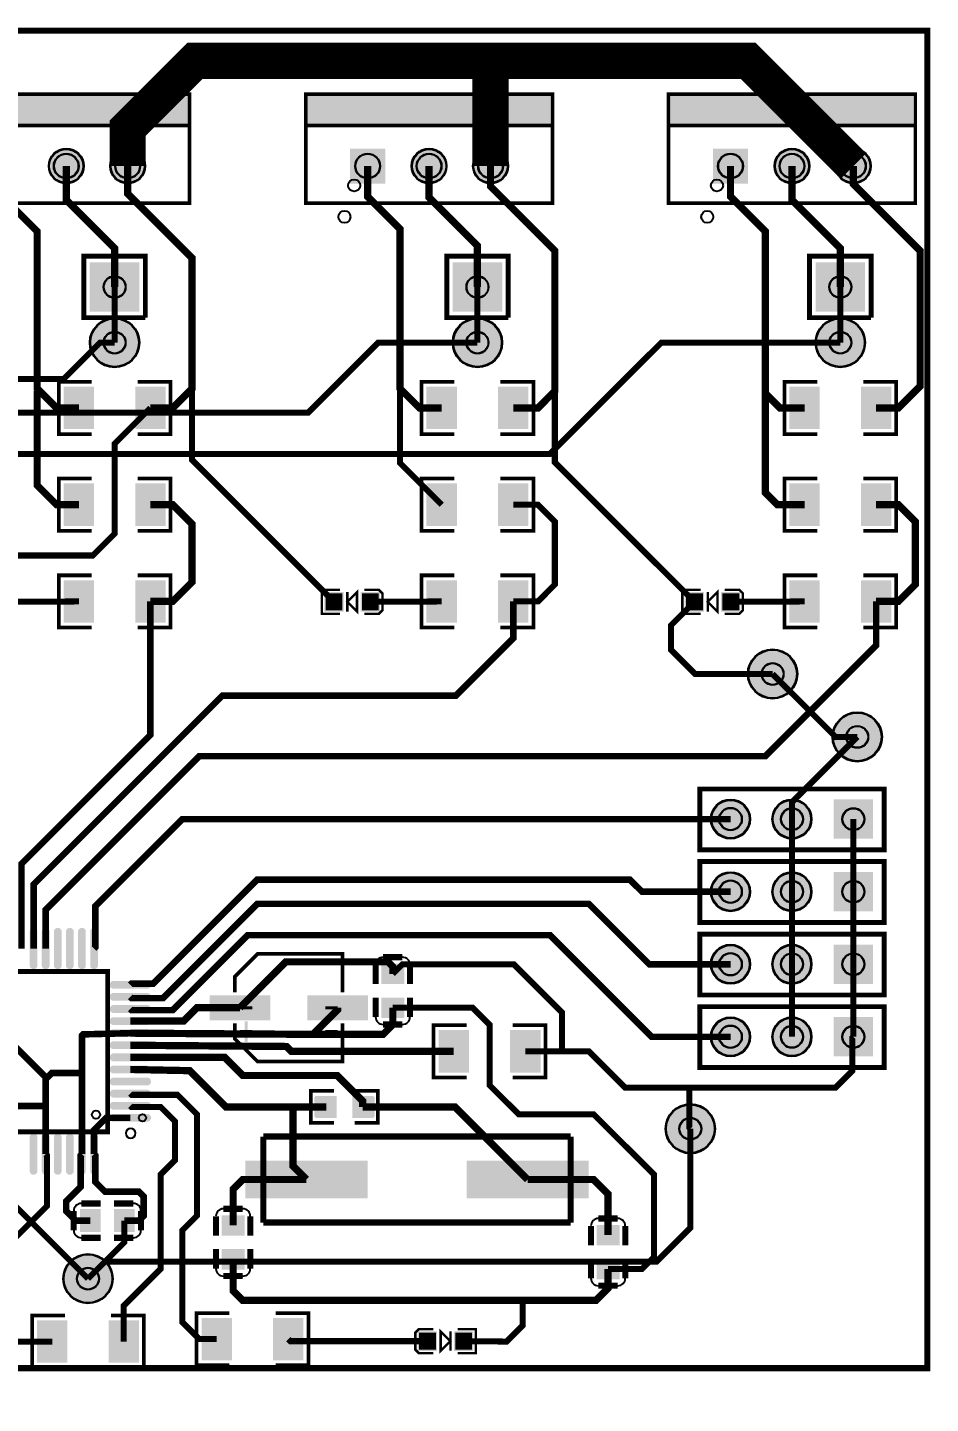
# Model space of a CAD drawing. Header units: millimetres. Extents: x 2.6 to 90.7, y -1.2 to 55.7.
# Drawn here: x 53.4 to 90.7, y -1.2 to 55.7 of the extents above; entities that cross this region are included whole.
import ezdxf

# ---------------------------------------------------------------- set-up
doc = ezdxf.new("R2010")
doc.units = ezdxf.units.MM
for name, color, linetype, true_color in [('BoardOutLine', 7, 'Continuous', 0xff00ff), ('BottomLayer', 7, 'Continuous', 0x0000ff), ('BottomSolderMaskLayer', 7, 'Continuous', 0xaa00ff), ('Document', 7, 'Continuous', 0xffffff), ('Multi-Layer', 7, 'Continuous', 0xc0c0c0), ('TopLayer', 7, 'Continuous', 0xff0000), ('TopPasteMaskLayer', 7, 'Continuous', 0x808080), ('TopSilkLayer', 7, 'Continuous', 0xffcc00), ('TopSolderMaskLayer', 7, 'Continuous', 0x800080)]:
    doc.layers.add(name, color=color, linetype=linetype, true_color=true_color)

msp = doc.modelspace()

# ---------------------------------------------------------------- hatches: boundary and pattern name
at = {"layer": 'BottomSolderMaskLayer'}
for points in [[(54.275, 50, 1), (55.725, 50, 1)], [(56.815, 50, 1), (58.265, 50, 1)], [(66.735, 50.725), (68.185, 50.725), (68.185, 49.275), (66.735, 49.275)], [(69.275, 50, 1), (70.725, 50, 1)], [(71.815, 50, 1), (73.265, 50, 1)], [(81.735, 50.725), (83.185, 50.725), (83.185, 49.275), (81.735, 49.275)], [(84.275, 50, 1), (85.725, 50, 1)], [(86.815, 50, 1), (88.265, 50, 1)], [(58.025, 46.025), (58.025, 43.975), (55.975, 43.975), (55.975, 46.025)], [(73.025, 46.025), (73.025, 43.975), (70.975, 43.975), (70.975, 46.025)], [(88.025, 46.025), (88.025, 43.975), (85.975, 43.975), (85.975, 46.025)], [(55.975, 42.7, 1), (58.025, 42.7, 1)], [(70.975, 42.7, 1), (73.025, 42.7, 1)], [(85.975, 42.7, 1), (88.025, 42.7, 1)], [(83.174, 29, 1), (85.225, 29, 1)], [(86.675, 26.4, 1), (88.725, 26.4, 1)], [(81.647, 23, 1), (83.273, 23, 1)], [(84.187, 23, 1), (85.813, 23, 1)], [(88.353, 22.187), (86.727, 22.187), (86.727, 23.813), (88.353, 23.813)], [(81.647, 20, 1), (83.273, 20, 1)], [(84.187, 20, 1), (85.813, 20, 1)], [(88.353, 19.187), (86.727, 19.187), (86.727, 20.813), (88.353, 20.813)], [(81.647, 17, 1), (83.273, 17, 1)], [(84.187, 17, 1), (85.813, 17, 1)], [(88.353, 16.187), (86.727, 16.187), (86.727, 17.813), (88.353, 17.813)], [(81.647, 14, 1), (83.273, 14, 1)], [(84.187, 14, 1), (85.813, 14, 1)], [(88.353, 13.187), (86.727, 13.187), (86.727, 14.813), (88.353, 14.813)], [(79.775, 10.2, 1), (81.826, 10.2, 1)], [(54.875, 4, 1), (56.925, 4, 1)]]:
    msp.add_hatch(color=256, dxfattribs=at).paths.add_polyline_path(points)
at = {"layer": 'Document'}
for points in [[(50, 51.7), (50, 52.9), (60, 52.9), (60, 51.7)], [(65, 51.7), (65, 52.9), (75, 52.9), (75, 51.7)], [(80, 51.7), (80, 52.9), (90, 52.9), (90, 51.7)], [(62.372, 14.77), (62.501, 14.77), (62.501, 14.77), (62.501, 15.63), (62.501, 15.63), (62.372, 15.63)], [(62.179, 15.136), (62.695, 15.136), (62.695, 15.136), (62.695, 15.264), (62.695, 15.264), (62.179, 15.264)], [(65.705, 15.136), (66.221, 15.136), (66.221, 15.136), (66.221, 15.264), (66.221, 15.264), (65.705, 15.264)]]:
    msp.add_hatch(color=256, dxfattribs=at).paths.add_polyline_path(points)
at = {"layer": 'Multi-Layer'}
for points in [[(54.3, 50, 1), (55.7, 50, 1)], [(56.84, 50, 1), (58.24, 50, 1)], [(66.76, 50.7), (68.16, 50.7), (68.16, 49.3), (66.76, 49.3)], [(69.3, 50, 1), (70.7, 50, 1)], [(71.84, 50, 1), (73.24, 50, 1)], [(81.76, 50.7), (83.16, 50.7), (83.16, 49.3), (81.76, 49.3)], [(84.3, 50, 1), (85.7, 50, 1)], [(86.84, 50, 1), (88.24, 50, 1)], [(58, 46), (58, 44), (56, 44), (56, 46)], [(73, 46), (73, 44), (71, 44), (71, 46)], [(88, 46), (88, 44), (86, 44), (86, 46)], [(81.673, 23, 1), (83.247, 23, 1)], [(84.213, 23, 1), (85.787, 23, 1)], [(88.327, 22.213), (86.753, 22.213), (86.753, 23.787), (88.327, 23.787)], [(81.673, 20, 1), (83.247, 20, 1)], [(84.213, 20, 1), (85.787, 20, 1)], [(88.327, 19.213), (86.753, 19.213), (86.753, 20.787), (88.327, 20.787)], [(81.673, 17, 1), (83.247, 17, 1)], [(84.213, 17, 1), (85.787, 17, 1)], [(88.327, 16.213), (86.753, 16.213), (86.753, 17.787), (88.327, 17.787)], [(81.673, 14, 1), (83.247, 14, 1)], [(84.213, 14, 1), (85.787, 14, 1)], [(88.327, 13.213), (86.753, 13.213), (86.753, 14.787), (88.327, 14.787)]]:
    msp.add_hatch(color=256, dxfattribs=at).paths.add_polyline_path(points)
at = {"layer": 'TopLayer'}
for points in [[(56.125, 40.85), (56.125, 39.15), (54.917, 39.15), (54.917, 40.85)], [(57.875, 40.85), (57.875, 39.15), (59.083, 39.15), (59.083, 40.85)], [(71.125, 40.85), (71.125, 39.15), (69.917, 39.15), (69.917, 40.85)], [(72.875, 40.85), (72.875, 39.15), (74.083, 39.15), (74.083, 40.85)], [(86.125, 40.85), (86.125, 39.15), (84.917, 39.15), (84.917, 40.85)], [(87.875, 40.85), (87.875, 39.15), (89.083, 39.15), (89.083, 40.85)], [(56.125, 36.85), (56.125, 35.15), (54.917, 35.15), (54.917, 36.85)], [(57.875, 36.85), (57.875, 35.15), (59.083, 35.15), (59.083, 36.85)], [(71.125, 36.85), (71.125, 35.15), (69.917, 35.15), (69.917, 36.85)], [(72.875, 36.85), (72.875, 35.15), (74.083, 35.15), (74.083, 36.85)], [(86.125, 36.85), (86.125, 35.15), (84.917, 35.15), (84.917, 36.85)], [(87.875, 36.85), (87.875, 35.15), (89.083, 35.15), (89.083, 36.85)], [(56.125, 31.15), (56.125, 32.85), (54.917, 32.85), (54.917, 31.15)], [(57.875, 31.15), (57.875, 32.85), (59.083, 32.85), (59.083, 31.15)], [(71.125, 31.15), (71.125, 32.85), (69.917, 32.85), (69.917, 31.15)], [(72.875, 31.15), (72.875, 32.85), (74.083, 32.85), (74.083, 31.15)], [(86.125, 31.15), (86.125, 32.85), (84.917, 32.85), (84.917, 31.15)], [(87.875, 31.15), (87.875, 32.85), (89.083, 32.85), (89.083, 31.15)], [(65.72, 32.333), (66.42, 32.333), (66.42, 31.633), (65.72, 31.633)], [(67.22, 32.333), (67.92, 32.333), (67.92, 31.633), (67.22, 31.633)], [(80.62, 32.333), (81.32, 32.333), (81.32, 31.633), (80.62, 31.633)], [(82.12, 32.333), (82.82, 32.333), (82.82, 31.633), (82.12, 31.633)], [(53.785, 17.035, -0.785398), (53.515, 17.035), (53.515, 18.265, -0.785398), (53.785, 18.265)], [(54.285, 17.035, -0.785398), (54.015, 17.035), (54.015, 18.265, -0.785398), (54.285, 18.265)], [(54.785, 17.035, -0.785398), (54.515, 17.035), (54.515, 18.265, -0.785398), (54.785, 18.265)], [(55.285, 17.035, -0.785398), (55.015, 17.035), (55.015, 18.265, -0.785398), (55.285, 18.265)], [(55.785, 17.035, -0.785398), (55.515, 17.035), (55.515, 18.265, -0.785398), (55.785, 18.265)], [(56.285, 17.035, -0.785398), (56.015, 17.035), (56.015, 18.265, -0.785398), (56.285, 18.265)], [(68.95, 17), (68.95, 16.2), (68.05, 16.2), (68.05, 17)], [(57.035, 16.015, -0.785398), (57.035, 16.285), (58.265, 16.285, -0.785398), (58.265, 16.015)], [(57.035, 15.515, -0.785398), (57.035, 15.785), (58.265, 15.785, -0.785398), (58.265, 15.515)], [(60.95, 15.69), (63.41, 15.69), (63.41, 14.71), (60.95, 14.71)], [(64.99, 15.69), (67.45, 15.69), (67.45, 14.71), (64.99, 14.71)], [(68.95, 15.6), (68.95, 14.8), (68.05, 14.8), (68.05, 15.6)], [(57.035, 15.015, -0.785398), (57.035, 15.285), (58.265, 15.285, -0.785398), (58.265, 15.015)], [(57.035, 14.515, -0.785398), (57.035, 14.785), (58.265, 14.785, -0.785398), (58.265, 14.515)], [(57.035, 14.015, -0.785398), (57.035, 14.285), (58.265, 14.285, -0.785398), (58.265, 14.015)], [(71.625, 12.55), (71.625, 14.25), (70.417, 14.25), (70.417, 12.55)], [(73.375, 12.55), (73.375, 14.25), (74.583, 14.25), (74.583, 12.55)], [(57.035, 13.515, -0.785398), (57.035, 13.785), (58.265, 13.785, -0.785398), (58.265, 13.515)], [(57.035, 13.015, -0.785398), (57.035, 13.285), (58.265, 13.285, -0.785398), (58.265, 13.015)], [(57.035, 12.515, -0.785398), (57.035, 12.785), (58.265, 12.785, -0.785398), (58.265, 12.515)], [(57.035, 12.015, -0.785398), (57.035, 12.285), (58.265, 12.285, -0.785398), (58.265, 12.015)], [(57.035, 11.515, -0.785398), (57.035, 11.785), (58.265, 11.785, -0.785398), (58.265, 11.515)], [(66.15, 11.532), (66.15, 10.668), (65.344, 10.668), (65.344, 11.532)], [(66.85, 11.532), (66.85, 10.668), (67.656, 10.668), (67.656, 11.532)], [(57.035, 11.015, -0.785398), (57.035, 11.285), (58.265, 11.285, -0.785398), (58.265, 11.015)], [(57.035, 10.515, -0.785398), (57.035, 10.785), (58.265, 10.785, -0.785398), (58.265, 10.515)], [(53.785, 8.535, -0.785398), (53.515, 8.535), (53.515, 9.765, -0.785398), (53.785, 9.765)], [(54.285, 8.535, -0.785398), (54.015, 8.535), (54.015, 9.765, -0.785398), (54.285, 9.765)], [(54.785, 8.535, -0.785398), (54.515, 8.535), (54.515, 9.765, -0.785398), (54.785, 9.765)], [(55.285, 8.535, -0.785398), (55.015, 8.535), (55.015, 9.765, -0.785398), (55.285, 9.765)], [(55.785, 8.535, -0.785398), (55.515, 8.535), (55.515, 9.765, -0.785398), (55.785, 9.765)], [(56.285, 8.535, -0.785398), (56.015, 8.535), (56.015, 9.765, -0.785398), (56.285, 9.765)], [(62.431, 8.85), (67.431, 8.85), (67.431, 7.35), (62.431, 7.35)], [(71.572, 8.85), (76.572, 8.85), (76.572, 7.35), (71.572, 7.35)], [(56.4, 5.95), (55.6, 5.95), (55.6, 6.85), (56.4, 6.85)], [(57.8, 5.95), (57, 5.95), (57, 6.85), (57.8, 6.85)], [(61.45, 5.8), (61.45, 6.6), (62.35, 6.6), (62.35, 5.8)], [(76.95, 5.4), (76.95, 6.2), (77.85, 6.2), (77.85, 5.4)], [(61.45, 4.4), (61.45, 5.2), (62.35, 5.2), (62.35, 4.4)], [(76.95, 4), (76.95, 4.8), (77.85, 4.8), (77.85, 4)], [(61.825, 2.35), (61.825, 0.65), (60.617, 0.65), (60.617, 2.35)], [(63.575, 2.35), (63.575, 0.65), (64.783, 0.65), (64.783, 2.35)], [(55.025, 0.55), (55.025, 2.25), (53.817, 2.25), (53.817, 0.55)], [(56.775, 0.55), (56.775, 2.25), (57.983, 2.25), (57.983, 0.55)], [(70.28, 1.067), (69.58, 1.067), (69.58, 1.767), (70.28, 1.767)], [(71.78, 1.067), (71.08, 1.067), (71.08, 1.767), (71.78, 1.767)]]:
    msp.add_hatch(color=256, dxfattribs=at).paths.add_polyline_path(points)
at = {"layer": 'TopPasteMaskLayer'}
for points in [[(56.125, 40.75), (56.125, 40.389), (56.025, 40.289), (55.814, 40.289), (55.714, 40.189), (55.714, 39.811), (55.814, 39.711), (56.025, 39.711), (56.125, 39.611), (56.125, 39.25), (56.025, 39.15), (55.017, 39.15), (54.917, 39.25), (54.917, 40.75), (55.017, 40.85), (56.025, 40.85)], [(57.875, 40.75), (57.875, 40.389), (57.975, 40.289), (58.186, 40.289), (58.286, 40.189), (58.286, 39.811), (58.186, 39.711), (57.975, 39.711), (57.875, 39.611), (57.875, 39.25), (57.975, 39.15), (58.983, 39.15), (59.083, 39.25), (59.083, 40.75), (58.983, 40.85), (57.975, 40.85)], [(71.125, 40.75), (71.125, 40.389), (71.025, 40.289), (70.814, 40.289), (70.714, 40.189), (70.714, 39.811), (70.814, 39.711), (71.025, 39.711), (71.125, 39.611), (71.125, 39.25), (71.025, 39.15), (70.017, 39.15), (69.917, 39.25), (69.917, 40.75), (70.017, 40.85), (71.025, 40.85)], [(72.875, 40.75), (72.875, 40.389), (72.975, 40.289), (73.186, 40.289), (73.286, 40.189), (73.286, 39.811), (73.186, 39.711), (72.975, 39.711), (72.875, 39.611), (72.875, 39.25), (72.975, 39.15), (73.983, 39.15), (74.083, 39.25), (74.083, 40.75), (73.983, 40.85), (72.975, 40.85)], [(86.125, 40.75), (86.125, 40.389), (86.025, 40.289), (85.814, 40.289), (85.714, 40.189), (85.714, 39.811), (85.814, 39.711), (86.025, 39.711), (86.125, 39.611), (86.125, 39.25), (86.025, 39.15), (85.017, 39.15), (84.917, 39.25), (84.917, 40.75), (85.017, 40.85), (86.025, 40.85)], [(87.875, 40.75), (87.875, 40.389), (87.975, 40.289), (88.186, 40.289), (88.286, 40.189), (88.286, 39.811), (88.186, 39.711), (87.975, 39.711), (87.875, 39.611), (87.875, 39.25), (87.975, 39.15), (88.983, 39.15), (89.083, 39.25), (89.083, 40.75), (88.983, 40.85), (87.975, 40.85)], [(56.125, 36.75), (56.125, 36.389), (56.025, 36.289), (55.814, 36.289), (55.714, 36.189), (55.714, 35.811), (55.814, 35.711), (56.025, 35.711), (56.125, 35.611), (56.125, 35.25), (56.025, 35.15), (55.017, 35.15), (54.917, 35.25), (54.917, 36.75), (55.017, 36.85), (56.025, 36.85)], [(57.875, 36.75), (57.875, 36.389), (57.975, 36.289), (58.186, 36.289), (58.286, 36.189), (58.286, 35.811), (58.186, 35.711), (57.975, 35.711), (57.875, 35.611), (57.875, 35.25), (57.975, 35.15), (58.983, 35.15), (59.083, 35.25), (59.083, 36.75), (58.983, 36.85), (57.975, 36.85)], [(71.125, 36.75), (71.125, 36.389), (71.025, 36.289), (70.814, 36.289), (70.714, 36.189), (70.714, 35.811), (70.814, 35.711), (71.025, 35.711), (71.125, 35.611), (71.125, 35.25), (71.025, 35.15), (70.017, 35.15), (69.917, 35.25), (69.917, 36.75), (70.017, 36.85), (71.025, 36.85)], [(72.875, 36.75), (72.875, 36.389), (72.975, 36.289), (73.186, 36.289), (73.286, 36.189), (73.286, 35.811), (73.186, 35.711), (72.975, 35.711), (72.875, 35.611), (72.875, 35.25), (72.975, 35.15), (73.983, 35.15), (74.083, 35.25), (74.083, 36.75), (73.983, 36.85), (72.975, 36.85)], [(86.125, 36.75), (86.125, 36.389), (86.025, 36.289), (85.814, 36.289), (85.714, 36.189), (85.714, 35.811), (85.814, 35.711), (86.025, 35.711), (86.125, 35.611), (86.125, 35.25), (86.025, 35.15), (85.017, 35.15), (84.917, 35.25), (84.917, 36.75), (85.017, 36.85), (86.025, 36.85)], [(87.875, 36.75), (87.875, 36.389), (87.975, 36.289), (88.186, 36.289), (88.286, 36.189), (88.286, 35.811), (88.186, 35.711), (87.975, 35.711), (87.875, 35.611), (87.875, 35.25), (87.975, 35.15), (88.983, 35.15), (89.083, 35.25), (89.083, 36.75), (88.983, 36.85), (87.975, 36.85)], [(56.125, 31.25), (56.125, 31.611), (56.025, 31.711), (55.814, 31.711), (55.714, 31.811), (55.714, 32.189), (55.814, 32.289), (56.025, 32.289), (56.125, 32.389), (56.125, 32.75), (56.025, 32.85), (55.017, 32.85), (54.917, 32.75), (54.917, 31.25), (55.017, 31.15), (56.025, 31.15)], [(57.875, 31.25), (57.875, 31.611), (57.975, 31.711), (58.186, 31.711), (58.286, 31.811), (58.286, 32.189), (58.186, 32.289), (57.975, 32.289), (57.875, 32.389), (57.875, 32.75), (57.975, 32.85), (58.983, 32.85), (59.083, 32.75), (59.083, 31.25), (58.983, 31.15), (57.975, 31.15)], [(71.125, 31.25), (71.125, 31.611), (71.025, 31.711), (70.814, 31.711), (70.714, 31.811), (70.714, 32.189), (70.814, 32.289), (71.025, 32.289), (71.125, 32.389), (71.125, 32.75), (71.025, 32.85), (70.017, 32.85), (69.917, 32.75), (69.917, 31.25), (70.017, 31.15), (71.025, 31.15)], [(72.875, 31.25), (72.875, 31.611), (72.975, 31.711), (73.186, 31.711), (73.286, 31.811), (73.286, 32.189), (73.186, 32.289), (72.975, 32.289), (72.875, 32.389), (72.875, 32.75), (72.975, 32.85), (73.983, 32.85), (74.083, 32.75), (74.083, 31.25), (73.983, 31.15), (72.975, 31.15)], [(86.125, 31.25), (86.125, 31.611), (86.025, 31.711), (85.814, 31.711), (85.714, 31.811), (85.714, 32.189), (85.814, 32.289), (86.025, 32.289), (86.125, 32.389), (86.125, 32.75), (86.025, 32.85), (85.017, 32.85), (84.917, 32.75), (84.917, 31.25), (85.017, 31.15), (86.025, 31.15)], [(87.875, 31.25), (87.875, 31.611), (87.975, 31.711), (88.186, 31.711), (88.286, 31.811), (88.286, 32.189), (88.186, 32.289), (87.975, 32.289), (87.875, 32.389), (87.875, 32.75), (87.975, 32.85), (88.983, 32.85), (89.083, 32.75), (89.083, 31.25), (88.983, 31.15), (87.975, 31.15)], [(65.72, 32.333), (66.42, 32.333), (66.42, 31.633), (65.72, 31.633)], [(67.22, 32.333), (67.92, 32.333), (67.92, 31.633), (67.22, 31.633)], [(80.62, 32.333), (81.32, 32.333), (81.32, 31.633), (80.62, 31.633)], [(82.12, 32.333), (82.82, 32.333), (82.82, 31.633), (82.12, 31.633)], [(53.785, 17.035, -0.785398), (53.515, 17.035), (53.515, 18.265, -0.785398), (53.785, 18.265)], [(54.285, 17.035, -0.785398), (54.015, 17.035), (54.015, 18.265, -0.785398), (54.285, 18.265)], [(54.785, 17.035, -0.785398), (54.515, 17.035), (54.515, 18.265, -0.785398), (54.785, 18.265)], [(55.285, 17.035, -0.785398), (55.015, 17.035), (55.015, 18.265, -0.785398), (55.285, 18.265)], [(55.785, 17.035, -0.785398), (55.515, 17.035), (55.515, 18.265, -0.785398), (55.785, 18.265)], [(56.285, 17.035, -0.785398), (56.015, 17.035), (56.015, 18.265, -0.785398), (56.285, 18.265)], [(68.95, 17), (68.95, 16.2), (68.05, 16.2), (68.05, 17)], [(57.035, 16.015, -0.785398), (57.035, 16.285), (58.265, 16.285, -0.785398), (58.265, 16.015)], [(57.035, 15.515, -0.785398), (57.035, 15.785), (58.265, 15.785, -0.785398), (58.265, 15.515)], [(60.95, 15.69), (63.41, 15.69), (63.41, 14.71), (60.95, 14.71)], [(64.99, 15.69), (67.45, 15.69), (67.45, 14.71), (64.99, 14.71)], [(68.95, 15.6), (68.95, 14.8), (68.05, 14.8), (68.05, 15.6)], [(57.035, 15.015, -0.785398), (57.035, 15.285), (58.265, 15.285, -0.785398), (58.265, 15.015)], [(57.035, 14.515, -0.785398), (57.035, 14.785), (58.265, 14.785, -0.785398), (58.265, 14.515)], [(57.035, 14.015, -0.785398), (57.035, 14.285), (58.265, 14.285, -0.785398), (58.265, 14.015)], [(71.625, 12.65), (71.625, 13.011), (71.525, 13.111), (71.314, 13.111), (71.214, 13.211), (71.214, 13.589), (71.314, 13.689), (71.525, 13.689), (71.625, 13.789), (71.625, 14.15), (71.525, 14.25), (70.517, 14.25), (70.417, 14.15), (70.417, 12.65), (70.517, 12.55), (71.525, 12.55)], [(73.375, 12.65), (73.375, 13.011), (73.475, 13.111), (73.686, 13.111), (73.786, 13.211), (73.786, 13.589), (73.686, 13.689), (73.475, 13.689), (73.375, 13.789), (73.375, 14.15), (73.475, 14.25), (74.483, 14.25), (74.583, 14.15), (74.583, 12.65), (74.483, 12.55), (73.475, 12.55)], [(57.035, 13.515, -0.785398), (57.035, 13.785), (58.265, 13.785, -0.785398), (58.265, 13.515)], [(57.035, 13.015, -0.785398), (57.035, 13.285), (58.265, 13.285, -0.785398), (58.265, 13.015)], [(57.035, 12.515, -0.785398), (57.035, 12.785), (58.265, 12.785, -0.785398), (58.265, 12.515)], [(57.035, 12.015, -0.785398), (57.035, 12.285), (58.265, 12.285, -0.785398), (58.265, 12.015)], [(57.035, 11.515, -0.785398), (57.035, 11.785), (58.265, 11.785, -0.785398), (58.265, 11.515)], [(65.305, 10.65), (66.105, 10.65), (66.155, 10.7), (66.155, 10.928), (65.785, 10.928), (65.785, 11.258), (66.155, 11.258), (66.155, 11.5), (66.105, 11.55), (65.305, 11.55), (65.255, 11.5), (65.255, 10.7)], [(67.695, 11.55), (66.895, 11.55), (66.845, 11.5), (66.845, 11.272), (67.215, 11.272), (67.215, 10.942), (66.845, 10.942), (66.845, 10.7), (66.895, 10.65), (67.695, 10.65), (67.745, 10.7), (67.745, 11.5)], [(57.035, 11.015, -0.785398), (57.035, 11.285), (58.265, 11.285, -0.785398), (58.265, 11.015)], [(57.035, 10.515, -0.785398), (57.035, 10.785), (58.265, 10.785, -0.785398), (58.265, 10.515)], [(53.785, 8.535, -0.785398), (53.515, 8.535), (53.515, 9.765, -0.785398), (53.785, 9.765)], [(54.285, 8.535, -0.785398), (54.015, 8.535), (54.015, 9.765, -0.785398), (54.285, 9.765)], [(54.785, 8.535, -0.785398), (54.515, 8.535), (54.515, 9.765, -0.785398), (54.785, 9.765)], [(55.285, 8.535, -0.785398), (55.015, 8.535), (55.015, 9.765, -0.785398), (55.285, 9.765)], [(55.785, 8.535, -0.785398), (55.515, 8.535), (55.515, 9.765, -0.785398), (55.785, 9.765)], [(56.285, 8.535, -0.785398), (56.015, 8.535), (56.015, 9.765, -0.785398), (56.285, 9.765)], [(62.431, 8.85), (67.431, 8.85), (67.431, 7.35), (62.431, 7.35)], [(71.572, 8.85), (76.572, 8.85), (76.572, 7.35), (71.572, 7.35)], [(56.4, 5.95), (55.6, 5.95), (55.6, 6.85), (56.4, 6.85)], [(57.8, 5.95), (57, 5.95), (57, 6.85), (57.8, 6.85)], [(61.45, 5.8), (61.45, 6.6), (62.35, 6.6), (62.35, 5.8)], [(76.95, 5.4), (76.95, 6.2), (77.85, 6.2), (77.85, 5.4)], [(61.45, 4.4), (61.45, 5.2), (62.35, 5.2), (62.35, 4.4)], [(76.95, 4), (76.95, 4.8), (77.85, 4.8), (77.85, 4)], [(61.825, 2.25), (61.825, 1.889), (61.725, 1.789), (61.514, 1.789), (61.414, 1.689), (61.414, 1.311), (61.514, 1.211), (61.725, 1.211), (61.825, 1.111), (61.825, 0.75), (61.725, 0.65), (60.717, 0.65), (60.617, 0.75), (60.617, 2.25), (60.717, 2.35), (61.725, 2.35)], [(63.575, 2.25), (63.575, 1.889), (63.675, 1.789), (63.886, 1.789), (63.986, 1.689), (63.986, 1.311), (63.886, 1.211), (63.675, 1.211), (63.575, 1.111), (63.575, 0.75), (63.675, 0.65), (64.683, 0.65), (64.783, 0.75), (64.783, 2.25), (64.683, 2.35), (63.675, 2.35)], [(55.025, 0.65), (55.025, 1.011), (54.925, 1.111), (54.714, 1.111), (54.614, 1.211), (54.614, 1.589), (54.714, 1.689), (54.925, 1.689), (55.025, 1.789), (55.025, 2.15), (54.925, 2.25), (53.917, 2.25), (53.817, 2.15), (53.817, 0.65), (53.917, 0.55), (54.925, 0.55)], [(56.775, 0.65), (56.775, 1.011), (56.875, 1.111), (57.086, 1.111), (57.186, 1.211), (57.186, 1.589), (57.086, 1.689), (56.875, 1.689), (56.775, 1.789), (56.775, 2.15), (56.875, 2.25), (57.883, 2.25), (57.983, 2.15), (57.983, 0.65), (57.883, 0.55), (56.875, 0.55)], [(70.28, 1.067), (69.58, 1.067), (69.58, 1.767), (70.28, 1.767)], [(71.78, 1.067), (71.08, 1.067), (71.08, 1.767), (71.78, 1.767)]]:
    msp.add_hatch(color=256, dxfattribs=at).paths.add_polyline_path(points)
at = {"layer": 'TopSilkLayer'}
for points in [[(62.179, 14.147), (62.695, 14.147), (62.695, 14.147), (62.695, 14.275), (62.695, 14.275), (62.179, 14.275)], [(62.372, 13.781), (62.501, 13.781), (62.501, 13.781), (62.501, 14.641), (62.501, 14.641), (62.372, 14.641)], [(65.705, 14.147), (66.221, 14.147), (66.221, 14.147), (66.221, 14.275), (66.221, 14.275), (65.705, 14.275)]]:
    msp.add_hatch(color=256, dxfattribs=at).paths.add_polyline_path(points)
at = {"layer": 'TopSolderMaskLayer'}
for points in [[(54.275, 50, 1), (55.725, 50, 1)], [(56.815, 50, 1), (58.265, 50, 1)], [(66.735, 50.725), (68.185, 50.725), (68.185, 49.275), (66.735, 49.275)], [(69.275, 50, 1), (70.725, 50, 1)], [(71.815, 50, 1), (73.265, 50, 1)], [(81.735, 50.725), (83.185, 50.725), (83.185, 49.275), (81.735, 49.275)], [(84.275, 50, 1), (85.725, 50, 1)], [(86.815, 50, 1), (88.265, 50, 1)], [(58.025, 46.025), (58.025, 43.975), (55.975, 43.975), (55.975, 46.025)], [(73.025, 46.025), (73.025, 43.975), (70.975, 43.975), (70.975, 46.025)], [(88.025, 46.025), (88.025, 43.975), (85.975, 43.975), (85.975, 46.025)], [(55.975, 42.7, 1), (58.025, 42.7, 1)], [(70.975, 42.7, 1), (73.025, 42.7, 1)], [(85.975, 42.7, 1), (88.025, 42.7, 1)], [(56.15, 40.876), (56.15, 39.124), (54.892, 39.124), (54.892, 40.876)], [(57.85, 40.876), (57.85, 39.124), (59.108, 39.124), (59.108, 40.876)], [(71.15, 40.876), (71.15, 39.124), (69.892, 39.124), (69.892, 40.876)], [(72.85, 40.876), (72.85, 39.124), (74.108, 39.124), (74.108, 40.876)], [(86.15, 40.876), (86.15, 39.124), (84.892, 39.124), (84.892, 40.876)], [(87.85, 40.876), (87.85, 39.124), (89.108, 39.124), (89.108, 40.876)], [(56.15, 36.876), (56.15, 35.124), (54.892, 35.124), (54.892, 36.876)], [(57.85, 36.876), (57.85, 35.124), (59.108, 35.124), (59.108, 36.876)], [(71.15, 36.876), (71.15, 35.124), (69.892, 35.124), (69.892, 36.876)], [(72.85, 36.876), (72.85, 35.124), (74.108, 35.124), (74.108, 36.876)], [(86.15, 36.876), (86.15, 35.124), (84.892, 35.124), (84.892, 36.876)], [(87.85, 36.876), (87.85, 35.124), (89.108, 35.124), (89.108, 36.876)], [(56.15, 31.124), (56.15, 32.876), (54.892, 32.876), (54.892, 31.124)], [(57.85, 31.124), (57.85, 32.876), (59.108, 32.876), (59.108, 31.124)], [(71.15, 31.124), (71.15, 32.876), (69.892, 32.876), (69.892, 31.124)], [(72.85, 31.124), (72.85, 32.876), (74.108, 32.876), (74.108, 31.124)], [(86.15, 31.124), (86.15, 32.876), (84.892, 32.876), (84.892, 31.124)], [(87.85, 31.124), (87.85, 32.876), (89.108, 32.876), (89.108, 31.124)], [(65.669, 32.384), (66.471, 32.384), (66.471, 31.582), (65.669, 31.582)], [(67.169, 32.384), (67.971, 32.384), (67.971, 31.582), (67.169, 31.582)], [(80.569, 32.384), (81.371, 32.384), (81.371, 31.582), (80.569, 31.582)], [(82.069, 32.384), (82.871, 32.384), (82.871, 31.582), (82.069, 31.582)], [(83.174, 29, 1), (85.225, 29, 1)], [(86.675, 26.4, 1), (88.725, 26.4, 1)], [(81.647, 23, 1), (83.273, 23, 1)], [(84.187, 23, 1), (85.813, 23, 1)], [(88.353, 22.187), (86.727, 22.187), (86.727, 23.813), (88.353, 23.813)], [(81.647, 20, 1), (83.273, 20, 1)], [(84.187, 20, 1), (85.813, 20, 1)], [(88.353, 19.187), (86.727, 19.187), (86.727, 20.813), (88.353, 20.813)], [(53.81, 16.921, -0.785398), (53.49, 16.921), (53.49, 18.379, -0.785398), (53.81, 18.379)], [(54.31, 16.921, -0.785398), (53.99, 16.921), (53.99, 18.379, -0.785398), (54.31, 18.379)], [(54.81, 16.921, -0.785398), (54.49, 16.921), (54.49, 18.379, -0.785398), (54.81, 18.379)], [(55.31, 16.921, -0.785398), (54.99, 16.921), (54.99, 18.379, -0.785398), (55.31, 18.379)], [(55.81, 16.921, -0.785398), (55.49, 16.921), (55.49, 18.379, -0.785398), (55.81, 18.379)], [(56.31, 16.921, -0.785398), (55.99, 16.921), (55.99, 18.379, -0.785398), (56.31, 18.379)], [(81.647, 17, 1), (83.273, 17, 1)], [(84.187, 17, 1), (85.813, 17, 1)], [(88.353, 16.187), (86.727, 16.187), (86.727, 17.813), (88.353, 17.813)], [(68.979, 17.023), (68.979, 16.177), (68.021, 16.177), (68.021, 17.023)], [(56.921, 15.99, -0.785398), (56.921, 16.31), (58.379, 16.31, -0.785398), (58.379, 15.99)], [(56.921, 15.49, -0.785398), (56.921, 15.81), (58.379, 15.81, -0.785398), (58.379, 15.49)], [(60.925, 15.715), (63.435, 15.715), (63.435, 14.685), (60.925, 14.685)], [(64.965, 15.715), (67.475, 15.715), (67.475, 14.685), (64.965, 14.685)], [(68.979, 15.623), (68.979, 14.777), (68.021, 14.777), (68.021, 15.623)], [(56.921, 14.99, -0.785398), (56.921, 15.31), (58.379, 15.31, -0.785398), (58.379, 14.99)], [(56.921, 14.49, -0.785398), (56.921, 14.81), (58.379, 14.81, -0.785398), (58.379, 14.49)], [(81.647, 14, 1), (83.273, 14, 1)], [(84.187, 14, 1), (85.813, 14, 1)], [(88.353, 13.187), (86.727, 13.187), (86.727, 14.813), (88.353, 14.813)], [(56.921, 13.99, -0.785398), (56.921, 14.31), (58.379, 14.31, -0.785398), (58.379, 13.99)], [(71.65, 12.524), (71.65, 14.276), (70.392, 14.276), (70.392, 12.524)], [(73.35, 12.524), (73.35, 14.276), (74.608, 14.276), (74.608, 12.524)], [(56.921, 13.49, -0.785398), (56.921, 13.81), (58.379, 13.81, -0.785398), (58.379, 13.49)], [(56.921, 12.99, -0.785398), (56.921, 13.31), (58.379, 13.31, -0.785398), (58.379, 12.99)], [(56.921, 12.49, -0.785398), (56.921, 12.81), (58.379, 12.81, -0.785398), (58.379, 12.49)], [(56.921, 11.99, -0.785398), (56.921, 12.31), (58.379, 12.31, -0.785398), (58.379, 11.99)], [(56.921, 11.49, -0.785398), (56.921, 11.81), (58.379, 11.81, -0.785398), (58.379, 11.49)], [(66.175, 11.557), (66.175, 10.643), (65.318, 10.643), (65.318, 11.557)], [(66.825, 11.557), (66.825, 10.643), (67.682, 10.643), (67.682, 11.557)], [(56.921, 10.99, -0.785398), (56.921, 11.31), (58.379, 11.31, -0.785398), (58.379, 10.99)], [(56.921, 10.49, -0.785398), (56.921, 10.81), (58.379, 10.81, -0.785398), (58.379, 10.49)], [(79.775, 10.2, 1), (81.826, 10.2, 1)], [(53.81, 8.421, -0.785398), (53.49, 8.421), (53.49, 9.879, -0.785398), (53.81, 9.879)], [(54.31, 8.421, -0.785398), (53.99, 8.421), (53.99, 9.879, -0.785398), (54.31, 9.879)], [(54.81, 8.421, -0.785398), (54.49, 8.421), (54.49, 9.879, -0.785398), (54.81, 9.879)], [(55.31, 8.421, -0.785398), (54.99, 8.421), (54.99, 9.879, -0.785398), (55.31, 9.879)], [(55.81, 8.421, -0.785398), (55.49, 8.421), (55.49, 9.879, -0.785398), (55.81, 9.879)], [(56.31, 8.421, -0.785398), (55.99, 8.421), (55.99, 9.879, -0.785398), (56.31, 9.879)], [(62.405, 8.875), (67.456, 8.875), (67.456, 7.325), (62.405, 7.325)], [(71.547, 8.875), (76.597, 8.875), (76.597, 7.325), (71.547, 7.325)], [(56.425, 5.925), (55.575, 5.925), (55.575, 6.875), (56.425, 6.875)], [(57.825, 5.925), (56.975, 5.925), (56.975, 6.875), (57.825, 6.875)], [(61.421, 5.777), (61.421, 6.623), (62.379, 6.623), (62.379, 5.777)], [(76.921, 5.377), (76.921, 6.223), (77.879, 6.223), (77.879, 5.377)], [(61.421, 4.377), (61.421, 5.223), (62.379, 5.223), (62.379, 4.377)], [(54.875, 4, 1), (56.925, 4, 1)], [(76.921, 3.977), (76.921, 4.823), (77.879, 4.823), (77.879, 3.977)], [(55.05, 0.524), (55.05, 2.276), (53.792, 2.276), (53.792, 0.524)], [(56.75, 0.524), (56.75, 2.276), (58.008, 2.276), (58.008, 0.524)], [(61.85, 2.376), (61.85, 0.624), (60.592, 0.624), (60.592, 2.376)], [(63.55, 2.376), (63.55, 0.624), (64.808, 0.624), (64.808, 2.376)], [(70.331, 1.016), (69.529, 1.016), (69.529, 1.818), (70.331, 1.818)], [(71.831, 1.016), (71.029, 1.016), (71.029, 1.818), (71.831, 1.818)]]:
    msp.add_hatch(color=256, dxfattribs=at).paths.add_polyline_path(points)

# ---------------------------------------------------------------- linework, layer by layer
at = {"layer": 'BoardOutLine', "const_width": 0.254}
msp.add_lwpolyline([(4.399, 55.601), (90.599, 55.601), (90.599, 0.3), (4.399, 0.3), (4.399, 55.601)], close=True, dxfattribs=at)
for points in [[(63.15, 9.878), (63.15, 6.322)], [(75.85, 9.878), (63.15, 9.878)], [(75.85, 9.878), (75.85, 6.322)], [(63.15, 6.322), (75.85, 6.322)]]:
    msp.add_lwpolyline(points, dxfattribs=at)
at = {"layer": 'BottomLayer', "const_width": 0.25}
for points in [[(15.9, 47.6), (15.9, 53), (17.3, 54.4), (18.2, 54.4), (19.5, 53.1), (19.5, 48.8), (25.2, 43.1), (31.8, 43.1), (36.8, 38.1), (75, 38.1), (79.6, 42.7), (87, 42.7)], [(30.9, 47.6), (30.9, 45.9), (37, 39.8), (65, 39.8), (67.9, 42.7), (72, 42.7)], [(45.8, 47.6), (47.9, 45.5), (47.9, 42.5), (49.2, 41.2), (54.9, 41.2), (56.4, 42.7), (57, 42.7)], [(84.2, 29), (86.8, 26.4), (87.7, 26.4)], [(55.9, 4), (56.6, 4.7), (79.4, 4.7), (80.8, 6.1), (80.8, 10.2)], [(44.4, 7.4), (52.5, 7.4), (55.9, 4)]]:
    msp.add_lwpolyline(points, dxfattribs=at)
at = {"layer": 'BottomSolderMaskLayer'}
for centre, radius in [((55, 50), 0.725), ((57.54, 50), 0.725), ((70, 50), 0.725), ((72.54, 50), 0.725), ((85, 50), 0.725), ((87.54, 50), 0.725), ((55, 50), 0.518), ((57.54, 50), 0.518), ((67.46, 50), 0.518), ((70, 50), 0.518), ((72.54, 50), 0.518), ((82.46, 50), 0.518), ((85, 50), 0.518), ((87.54, 50), 0.518), ((57, 45), 0.456), ((72, 45), 0.456), ((87, 45), 0.456), ((57, 42.7), 1.025), ((72, 42.7), 1.025), ((87, 42.7), 1.025), ((57, 42.7), 0.456), ((72, 42.7), 0.456), ((87, 42.7), 0.456), ((84.2, 29), 1.025), ((84.2, 29), 0.456), ((87.7, 26.4), 1.025), ((87.7, 26.4), 0.456), ((82.46, 23), 0.813), ((82.46, 23), 0.472), ((85, 23), 0.813), ((85, 23), 0.459), ((87.54, 23), 0.459), ((82.46, 20), 0.813), ((85, 20), 0.813), ((82.46, 20), 0.472), ((85, 20), 0.459), ((87.54, 20), 0.459), ((82.46, 17), 0.813), ((85, 17), 0.813), ((82.46, 17), 0.472), ((85, 17), 0.459), ((87.54, 17), 0.459), ((82.46, 14), 0.813), ((85, 14), 0.813), ((82.46, 14), 0.472), ((85, 14), 0.459), ((87.54, 14), 0.459), ((80.8, 10.2), 1.025), ((80.8, 10.2), 0.456), ((55.9, 4), 1.025), ((55.9, 4), 0.456)]:
    msp.add_circle(centre, radius, dxfattribs=at)
at = {"layer": 'Document'}
for centre, radius in [((66.9, 49.2), 0.25), ((81.9, 49.2), 0.25), ((58.15, 10.65), 0.15)]:
    msp.add_circle(centre, radius, dxfattribs=at)
at = {"layer": 'Multi-Layer'}
for centre, radius in [((55, 50), 0.7), ((57.54, 50), 0.7), ((70, 50), 0.7), ((72.54, 50), 0.7), ((85, 50), 0.7), ((87.54, 50), 0.7), ((55, 50), 0.5), ((57.54, 50), 0.5), ((67.46, 50), 0.5), ((70, 50), 0.5), ((72.54, 50), 0.5), ((82.46, 50), 0.5), ((85, 50), 0.5), ((87.54, 50), 0.5), ((57, 45), 0.445), ((72, 45), 0.445), ((87, 45), 0.445), ((57, 42.7), 1), ((72, 42.7), 1), ((87, 42.7), 1), ((57, 42.7), 0.445), ((72, 42.7), 0.445), ((87, 42.7), 0.445), ((84.2, 29), 1), ((84.2, 29), 0.445), ((87.7, 26.4), 1), ((87.7, 26.4), 0.445), ((82.46, 23), 0.787), ((82.46, 23), 0.457), ((85, 23), 0.787), ((85, 23), 0.445), ((87.54, 23), 0.445), ((82.46, 20), 0.787), ((85, 20), 0.787), ((82.46, 20), 0.457), ((85, 20), 0.445), ((87.54, 20), 0.445), ((82.46, 17), 0.787), ((85, 17), 0.787), ((82.46, 17), 0.457), ((85, 17), 0.445), ((87.54, 17), 0.445), ((82.46, 14), 0.787), ((82.46, 14), 0.457), ((85, 14), 0.787), ((85, 14), 0.445), ((87.54, 14), 0.445), ((80.8, 10.2), 1), ((80.8, 10.2), 0.445), ((55.9, 4), 1), ((55.9, 4), 0.445)]:
    msp.add_circle(centre, radius, dxfattribs=at)
at = {"layer": 'TopLayer'}
for points, const_width in [([(57.54, 50), (57.54, 51.571), (60.325, 54.356), (83.184, 54.356), (87.54, 50)], 1.5), ([(72.54, 50), (72.54, 54.356)], 1.5), ([(55.522, 40), (54.6, 40), (53.8, 40.8), (53.8, 47.3), (52.461, 48.641), (52.461, 50)], 0.3), ([(57, 45.001), (57, 46.599), (55.001, 48.6), (55.001, 50)], 0.3), ([(58.479, 40), (59.401, 40), (60.201, 40.8), (60.201, 46.2), (57.541, 48.86), (57.541, 50)], 0.3), ([(70.521, 40), (69.601, 40), (68.801, 40.8), (68.801, 47.399), (67.46, 48.74), (67.46, 50)], 0.3), ([(71.999, 45.001), (71.999, 46.701), (70, 48.7), (70, 50)], 0.3), ([(73.48, 40), (74.501, 40), (75.199, 40.701), (75.199, 46.5), (72.54, 49.159), (72.54, 50)], 0.3), ([(85.522, 40), (84.501, 40), (83.899, 40.599), (83.899, 47.3), (82.461, 48.74), (82.461, 50)], 0.3), ([(87, 45.001), (87, 46.599), (85.001, 48.6), (85.001, 50)], 0.3), ([(88.479, 40), (89.4, 40), (90.3, 40.9), (90.3, 46.5), (87.54, 49.26), (87.54, 50)], 0.3), ([(57, 45), (57, 42.7)], 0.25), ([(72, 45), (72, 42.7)], 0.25), ([(87, 45), (87, 42.7)], 0.25), ([(55.522, 35.999), (54.6, 35.999), (53.8, 36.8), (53.8, 40.701)], 0.3), ([(66.07, 31.983), (60.201, 37.852), (60.201, 40.8)], 0.25), ([(70.521, 36), (68.801, 37.72), (68.801, 40.8)], 0.25), ([(80.97, 31.983), (75.199, 37.753), (75.199, 40.701)], 0.25), ([(85.521, 36), (84.4, 36), (83.899, 36.501), (83.899, 40.599)], 0.3), ([(58.479, 40), (57, 38.522), (57, 34.801), (56.101, 33.899), (51.801, 33.899), (51.069, 33.17), (51.069, 31.984)], 0.25), ([(58.479, 35.999), (59.401, 35.999), (60.201, 35.199), (60.201, 32.799), (59.401, 31.999), (58.479, 31.999)], 0.3), ([(73.48, 35.999), (74.501, 35.999), (75.199, 35.301), (75.199, 32.7), (74.501, 31.999), (73.48, 31.999)], 0.25), ([(88.479, 35.999), (89.401, 35.999), (90.099, 35.301), (90.099, 32.7), (89.401, 31.999), (88.479, 31.999)], 0.3), ([(52.57, 31.984), (55.522, 31.999)], 0.25), ([(53.15, 17.65), (53.15, 21.151), (58.479, 26.48), (58.479, 31.999)], 0.27), ([(53.65, 17.65), (53.65, 20.3), (61.45, 28.1), (71.1, 28.1), (73.48, 30.48), (73.48, 31.999)], 0.27), ([(54.15, 17.65), (54.15, 19.25), (60.5, 25.6), (83.9, 25.6), (88.479, 30.179), (88.479, 32)], 0.27), ([(67.569, 31.984), (70.521, 31.999)], 0.25), ([(80.97, 31.983), (80, 31.013), (80, 30), (81, 29), (84.2, 29)], 0.25), ([(82.469, 31.984), (85.522, 31.999)], 0.25), ([(87.7, 26.4), (85, 23.7), (85, 23)], 0.25), ([(56.15, 17.65), (56.2, 17.7), (56.2, 19.4), (59.8, 23), (82.46, 23)], 0.27), ([(85, 23), (85, 20)], 0.25), ([(87.54, 23), (87.54, 20)], 0.25), ([(57.65, 16.15), (57.7, 16.2), (58.6, 16.2), (62.9, 20.5), (64.6, 20.5)], 0.27), ([(64.6, 20.5), (78.298, 20.5), (78.801, 20), (82.461, 20)], 0.27), ([(85, 20), (85, 17)], 0.25), ([(87.54, 20), (87.54, 17)], 0.25), ([(57.65, 15.65), (57.7, 15.6), (59, 15.6), (62.9, 19.5), (68.4, 19.5)], 0.27), ([(68.4, 19.5), (76.6, 19.5), (79.1, 17), (82.46, 17)], 0.27), ([(57.65, 15.15), (57.7, 15.1), (59.4, 15.1), (62.5, 18.2), (75, 18.2), (79.2, 14), (82.46, 14)], 0.27), ([(51.15, 17.65), (51.15, 15.338), (54.177, 12.304)], 0.27), ([(68.5, 16.6), (68.5, 16.9), (68.3, 17.1), (64.08, 17.1), (62.18, 15.2)], 0.3), ([(68.499, 16.599), (68.9, 17), (73.5, 17), (75.499, 14.999), (75.499, 13.401), (73.978, 13.401)], 0.25), ([(85, 17), (85, 14)], 0.25), ([(87.54, 17), (87.54, 14)], 0.25), ([(57.65, 14.15), (65.2, 14.1), (66.22, 15.12), (66.22, 15.2)], 0.3), ([(57.65, 14.65), (59.85, 14.65), (60.4, 15.2), (62.18, 15.2)], 0.3), ([(68.5, 15.2), (68.5, 14.5), (68.1, 14.1), (65.199, 14.1)], 0.3), ([(68.499, 15.199), (71.801, 15.199), (72.499, 14.501), (72.499, 11.999), (73.701, 10.8), (76.8, 10.8), (79.299, 8.301), (79.299, 4.9), (78.801, 4.399), (77.399, 4.399)], 0.25), ([(57.65, 14.15), (55.7, 14.1), (55.651, 14.049), (55.651, 9.149)], 0.27), ([(57.65, 13.65), (64.1, 13.6), (64.3, 13.4), (71.021, 13.4)], 0.3), ([(87.54, 14), (87.5, 13.96), (87.5, 12.6), (86.8, 11.9), (78.1, 11.9), (76.6, 13.4), (75.3, 13.4)], 0.25), ([(57.65, 13.15), (61.55, 13.15), (62.3, 12.4), (66.2, 12.4), (67.253, 11.347), (67.253, 11.1)], 0.3), ([(54.15, 9.149), (54.15, 12.25), (54.407, 12.507), (55.651, 12.507)], 0.27), ([(57.65, 12.65), (60.1, 12.6), (61.6, 11.1), (65.747, 11.1)], 0.3), ([(80.8, 10.2), (80.762, 10.238), (80.762, 11.9)], 0.25), ([(57.65, 11.65), (57.7, 11.6), (59.6, 11.6), (60.4, 10.8), (60.4, 6.6), (59.8, 6), (59.8, 2.2), (60.5, 1.5), (61.221, 1.5)], 0.25), ([(49.15, 11.15), (54.185, 11.136)], 0.27), ([(57.65, 11.15), (57.7, 11.1), (58.9, 11.1), (59.5, 10.5), (59.5, 8.9), (58.9, 8.3), (58.9, 4.4), (57.379, 2.879), (57.379, 1.4)], 0.25), ([(64.931, 8.1), (64.371, 8.66), (64.371, 11.1)], 0.3), ([(74.072, 8.1), (71.072, 11.1), (67.253, 11.1)], 0.3), ([(57.65, 10.65), (56.65, 10.65), (56.15, 10.15), (56.15, 9.15)], 0.27), ([(54.15, 9.15), (54.2, 9.1), (54.2, 7), (51.3, 4.1), (49.21, 4.1)], 0.25), ([(55.65, 9.15), (55.6, 9.1), (55.6, 7.8), (55, 7.2), (55, 6.8), (55.4, 6.4), (56, 6.4)], 0.27), ([(56.15, 9.15), (56.2, 9.1), (56.2, 8), (56.6, 7.6), (58, 7.6), (58.2, 7.4), (58.2, 6.6), (58, 6.4), (57.4, 6.4)], 0.27), ([(64.931, 8.1), (62.3, 8.1), (61.9, 7.7), (61.9, 6.2)], 0.3), ([(74.072, 8.1), (76.8, 8.1), (77.4, 7.5), (77.4, 5.8)], 0.3), ([(55.9, 4), (57.4, 5.5), (57.4, 6.4)], 0.25), ([(61.9, 4.8), (61.9, 3.5), (62.3, 3.1), (76.9, 3.1), (77.4, 3.6), (77.4, 4.4)], 0.3), ([(71.43, 1.417), (73.2, 1.4), (73.868, 2.068), (73.868, 3.099)], 0.25), ([(51.369, 1.382), (54.422, 1.4)], 0.25), ([(64.179, 1.5), (64.262, 1.417), (69.93, 1.417)], 0.25)]:
    msp.add_lwpolyline(points, dxfattribs=dict(at, const_width=const_width))
at = {"layer": 'TopSilkLayer'}
for points, const_width in [([(49.9, 52.971), (60.1, 52.971), (60.1, 48.471), (49.9, 48.471), (49.9, 52.971)], 0.15), ([(64.9, 52.971), (75.1, 52.971), (75.1, 48.471), (64.9, 48.471), (64.9, 52.971)], 0.15), ([(79.9, 52.971), (90.1, 52.971), (90.1, 48.471), (79.9, 48.471), (79.9, 52.971)], 0.15), ([(67.02, 31.583), (67.02, 32.383), (66.62, 31.983), (67.02, 31.583)], 0.1), ([(81.92, 31.583), (81.92, 32.383), (81.52, 31.983), (81.92, 31.583)], 0.1), ([(83.73, 21.73), (81.19, 21.73), (81.19, 24.245), (88.81, 24.245), (88.81, 21.73), (83.73, 21.73)], 0.203), ([(83.73, 18.73), (81.19, 18.73), (81.19, 21.245), (88.81, 21.245), (88.81, 18.73), (83.73, 18.73)], 0.203), ([(83.73, 15.73), (81.19, 15.73), (81.19, 18.245), (88.81, 18.245), (88.81, 15.73), (83.73, 15.73)], 0.203), ([(83.73, 12.73), (81.19, 12.73), (81.19, 15.245), (88.81, 15.245), (88.81, 12.73), (83.73, 12.73)], 0.203), ([(70.48, 1.817), (70.48, 1.017), (70.88, 1.417), (70.48, 1.817)], 0.1)]:
    msp.add_lwpolyline(points, close=True, dxfattribs=dict(at, const_width=const_width))
for points, const_width in [([(49.9, 51.671), (60.1, 51.671)], 0.15), ([(64.9, 51.671), (75.1, 51.671)], 0.15), ([(79.9, 51.671), (90.1, 51.671)], 0.15), ([(58.27, 43.73), (55.73, 43.73), (55.73, 46.27), (58.27, 46.27), (58.27, 44.365)], 0.203), ([(73.27, 43.73), (70.73, 43.73), (70.73, 46.27), (73.27, 46.27), (73.27, 44.365)], 0.203), ([(88.27, 43.73), (85.73, 43.73), (85.73, 46.27), (88.27, 46.27), (88.27, 44.365)], 0.203), ([(58.27, 43.73), (58.27, 44.365)], 0.203), ([(73.27, 43.73), (73.27, 44.365)], 0.203), ([(88.27, 43.73), (88.27, 44.365)], 0.203), ([(56.049, 41.079), (54.689, 41.079), (54.689, 38.921), (56.049, 38.921)], 0.152), ([(57.951, 41.079), (59.311, 41.079), (59.311, 38.921), (57.951, 38.921)], 0.152), ([(71.049, 41.079), (69.689, 41.079), (69.689, 38.921), (71.049, 38.921)], 0.152), ([(72.951, 41.079), (74.311, 41.079), (74.311, 38.921), (72.951, 38.921)], 0.152), ([(86.049, 41.079), (84.689, 41.079), (84.689, 38.921), (86.049, 38.921)], 0.152), ([(87.951, 41.079), (89.311, 41.079), (89.311, 38.921), (87.951, 38.921)], 0.152), ([(56.049, 37.079), (54.689, 37.079), (54.689, 34.921), (56.049, 34.921)], 0.152), ([(57.951, 37.079), (59.311, 37.079), (59.311, 34.921), (57.951, 34.921)], 0.152), ([(71.049, 37.079), (69.689, 37.079), (69.689, 34.921), (71.049, 34.921)], 0.152), ([(72.951, 37.079), (74.311, 37.079), (74.311, 34.921), (72.951, 34.921)], 0.152), ([(86.049, 37.079), (84.689, 37.079), (84.689, 34.921), (86.049, 34.921)], 0.152), ([(87.951, 37.079), (89.311, 37.079), (89.311, 34.921), (87.951, 34.921)], 0.152), ([(56.049, 30.921), (54.689, 30.921), (54.689, 33.079), (56.049, 33.079)], 0.152), ([(57.951, 30.921), (59.311, 30.921), (59.311, 33.079), (57.951, 33.079)], 0.152), ([(71.049, 30.921), (69.689, 30.921), (69.689, 33.079), (71.049, 33.079)], 0.152), ([(72.951, 30.921), (74.311, 30.921), (74.311, 33.079), (72.951, 33.079)], 0.152), ([(86.049, 30.921), (84.689, 30.921), (84.689, 33.079), (86.049, 33.079)], 0.152), ([(87.951, 30.921), (89.311, 30.921), (89.311, 33.079), (87.951, 33.079)], 0.152), ([(66.32, 31.483), (65.57, 31.483), (65.57, 32.483), (66.32, 32.483)], 0.1), ([(66.62, 32.383), (66.62, 31.583)], 0.1), ([(67.32, 31.483), (67.92, 31.483), (68.07, 31.633), (68.07, 32.332), (67.92, 32.483), (67.32, 32.483)], 0.1), ([(81.22, 31.483), (80.47, 31.483), (80.47, 32.483), (81.22, 32.483)], 0.1), ([(81.52, 32.383), (81.52, 31.583)], 0.1), ([(82.22, 31.483), (82.82, 31.483), (82.97, 31.633), (82.97, 32.332), (82.82, 32.483), (82.22, 32.483)], 0.1), ([(61.974, 15.842), (61.974, 16.49), (62.91, 17.426), (66.426, 17.426), (66.426, 15.842)], 0.152), ([(67.79, 16.18), (67.79, 16.98)], 0.254), ([(68.1, 17.29), (68.9, 17.29)], 0.254), ([(69.21, 16.18), (69.21, 16.98)], 0.254), ([(50.06, 10.504), (50.06, 16.702), (56.715, 16.702), (56.715, 10.073), (50.06, 10.073), (50.06, 10.835)], 0.2), ([(67.79, 15.62), (67.79, 14.82)], 0.254), ([(69.21, 15.62), (69.21, 14.82)], 0.254), ([(61.974, 14.558), (61.974, 13.91), (62.91, 12.974), (66.426, 12.974), (66.426, 14.558)], 0.152), ([(68.9, 14.51), (68.1, 14.51)], 0.254), ([(71.549, 12.321), (70.189, 12.321), (70.189, 14.479), (71.549, 14.479)], 0.152), ([(73.451, 12.321), (74.811, 12.321), (74.811, 14.479), (73.451, 14.479)], 0.152), ([(66.074, 11.761), (65.115, 11.761), (65.115, 10.439), (66.074, 10.439)], 0.152), ([(66.926, 11.761), (67.885, 11.761), (67.885, 10.439), (66.926, 10.439)], 0.152), ([(55.31, 6), (55.31, 6.8)], 0.254), ([(56.42, 7.11), (55.62, 7.11)], 0.254), ([(56.98, 7.11), (57.78, 7.11)], 0.254), ([(58.09, 6.8), (58.09, 6)], 0.254), ([(61.5, 6.89), (62.3, 6.89)], 0.254), ([(61.19, 5.78), (61.19, 6.58)], 0.254), ([(62.61, 5.78), (62.61, 6.58)], 0.254), ([(76.69, 5.38), (76.69, 6.18)], 0.254), ([(77, 6.49), (77.8, 6.49)], 0.254), ([(78.11, 5.38), (78.11, 6.18)], 0.254), ([(56.42, 5.69), (55.62, 5.69)], 0.254), ([(56.98, 5.69), (57.78, 5.69)], 0.254), ([(61.19, 5.22), (61.19, 4.42)], 0.254), ([(62.61, 5.22), (62.61, 4.42)], 0.254), ([(76.69, 4.82), (76.69, 4.02)], 0.254), ([(78.11, 4.82), (78.11, 4.02)], 0.254), ([(62.3, 4.11), (61.5, 4.11)], 0.254), ([(77.8, 3.71), (77, 3.71)], 0.254), ([(54.949, 0.321), (53.589, 0.321), (53.589, 2.479), (54.949, 2.479)], 0.152), ([(56.851, 0.321), (58.211, 0.321), (58.211, 2.479), (56.851, 2.479)], 0.152), ([(61.749, 2.579), (60.389, 2.579), (60.389, 0.421), (61.749, 0.421)], 0.152), ([(63.651, 2.579), (65.011, 2.579), (65.011, 0.421), (63.651, 0.421)], 0.152), ([(70.18, 1.917), (69.58, 1.917), (69.43, 1.767), (69.43, 1.068), (69.58, 0.917), (70.18, 0.917)], 0.1), ([(70.88, 1.017), (70.88, 1.817)], 0.1), ([(71.18, 1.917), (71.93, 1.917), (71.93, 0.917), (71.18, 0.917)], 0.1)]:
    msp.add_lwpolyline(points, dxfattribs=dict(at, const_width=const_width))
for centre, radius in [((66.5, 47.9), 0.25), ((81.5, 47.9), 0.25), ((56.23, 10.78), 0.17)]:
    msp.add_circle(centre, radius, dxfattribs=at)
for centre, radius, start, end in [((68.1, 16.98), 0.31, 90, 179.9953), ((68.9, 16.98), 0.31, 0, 90), ((68.1, 14.82), 0.31, 180, 270), ((68.9, 14.82), 0.31, 270, 0), ((57.66, 10.011), 0.2, 180.3638, 179.6362), ((55.62, 6.8), 0.31, 90, 180), ((57.78, 6.8), 0.31, 360, 90), ((61.5, 6.58), 0.31, 90, 180), ((62.3, 6.58), 0.31, 360, 90), ((77, 6.18), 0.31, 90, 180), ((77.8, 6.18), 0.31, 0, 90), ((55.62, 6), 0.31, 179.9953, 270), ((57.78, 6), 0.31, 270, 0.0094), ((61.5, 4.42), 0.31, 180.0047, 270), ((62.3, 4.42), 0.31, 270, 359.9953), ((77, 4.02), 0.31, 180.0047, 270), ((77.8, 4.02), 0.31, 270, 359.9953)]:
    msp.add_arc(centre, radius, start, end, dxfattribs=at)
at = {"layer": 'TopSolderMaskLayer'}
for centre, radius in [((55, 50), 0.725), ((57.54, 50), 0.725), ((70, 50), 0.725), ((72.54, 50), 0.725), ((85, 50), 0.725), ((87.54, 50), 0.725), ((55, 50), 0.518), ((57.54, 50), 0.518), ((67.46, 50), 0.518), ((70, 50), 0.518), ((72.54, 50), 0.518), ((82.46, 50), 0.518), ((85, 50), 0.518), ((87.54, 50), 0.518), ((57, 45), 0.456), ((72, 45), 0.456), ((87, 45), 0.456), ((57, 42.7), 1.025), ((72, 42.7), 1.025), ((87, 42.7), 1.025), ((57, 42.7), 0.456), ((72, 42.7), 0.456), ((87, 42.7), 0.456), ((84.2, 29), 1.025), ((84.2, 29), 0.456), ((87.7, 26.4), 1.025), ((87.7, 26.4), 0.456), ((82.46, 23), 0.813), ((82.46, 23), 0.472), ((85, 23), 0.813), ((85, 23), 0.459), ((87.54, 23), 0.459), ((82.46, 20), 0.813), ((85, 20), 0.813), ((82.46, 20), 0.472), ((85, 20), 0.459), ((87.54, 20), 0.459), ((82.46, 17), 0.813), ((85, 17), 0.813), ((82.46, 17), 0.472), ((85, 17), 0.459), ((87.54, 17), 0.459), ((82.46, 14), 0.813), ((85, 14), 0.813), ((82.46, 14), 0.472), ((85, 14), 0.459), ((87.54, 14), 0.459), ((80.8, 10.2), 1.025), ((80.8, 10.2), 0.456), ((55.9, 4), 1.025), ((55.9, 4), 0.456)]:
    msp.add_circle(centre, radius, dxfattribs=at)

doc.saveas('drawing.dxf')
